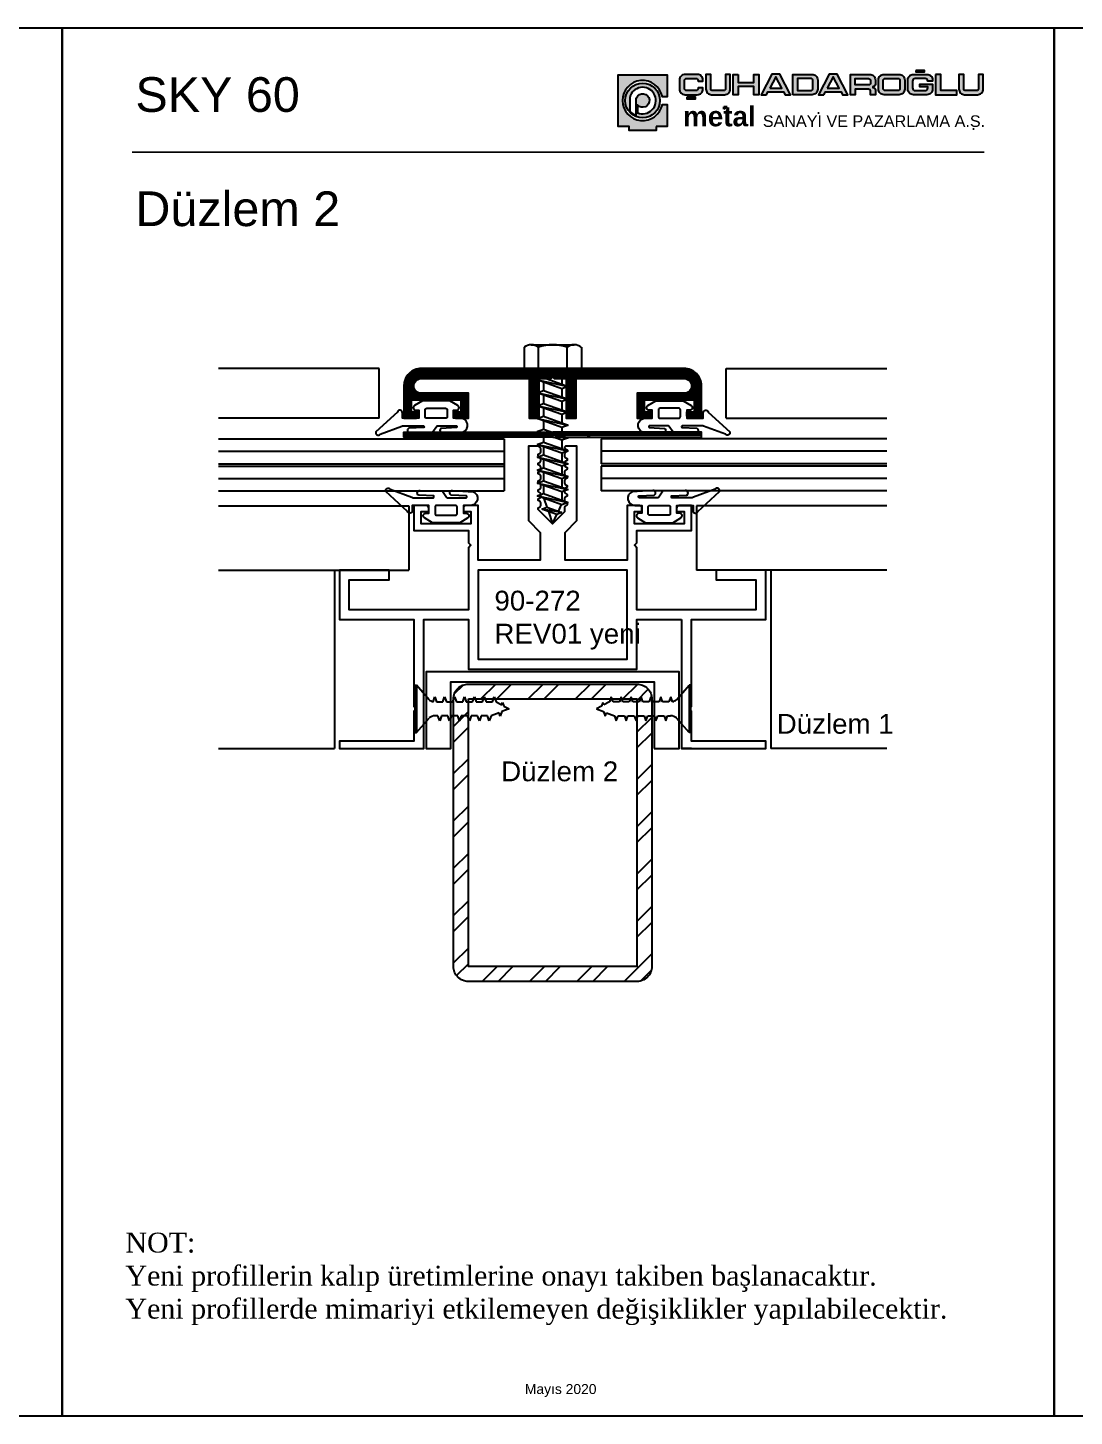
# Model space of a CAD drawing. Extents: x 105 to 905, y -273 to 7.
# Drawn here: x 498.1 to 709.1, y -272.8 to 7.4 of the extents above; entities that cross this region are included whole.
import ezdxf

# ---------------------------------------------------------------- set-up
doc = ezdxf.new("R2010")
doc.units = 0
doc.header["$MEASUREMENT"] = 0
doc.linetypes.add('HIDDEN', pattern=[0.375, 0.25, -0.125])
doc.layers.get('0').update_dxf_attribs({"linetype": 'CONTINUOUS'})
for name, color, linetype in [('11', 11, 'CONTINUOUS'), ('30', 11, 'CONTINUOUS'), ('AKS', 10, 'CONTINUOUS'), ('ANTET', 140, 'CONTINUOUS'), ('DIGER', 11, 'CONTINUOUS'), ('NOKTA', 221, 'CONTINUOUS'), ('YENI', 11, 'CONTINUOUS'), ('ÇELIK', 103, 'CONTINUOUS')]:
    doc.layers.add(name, color=color, linetype=linetype)
doc.styles.get("Standard").update_dxf_attribs({"font": 'TXT.shx'})

# ---------------------------------------------------------------- blocks, each defined once
blk = doc.blocks.new('VD63-G1')
for p, q in [((0.83, 5), (0.35, 3.7)), ((0.35, 3.7), (2.13, -1.3)), ((2.6, 0), (0.83, 5)), ((0.83, 5), (2.13, -1.3)), ((1.29, 3.7), (2.95, 3.7)), ((3.43, 5), (2.95, 3.7)), ((2.95, 3.7), (4.73, -1.3)), ((3.43, 5), (4.73, -1.3)), ((5.2, 0), (3.43, 5)), ((3.89, 3.7), (5.55, 3.7)), ((6.03, 5), (5.55, 3.7)), ((5.55, 3.7), (7.33, -1.3)), ((7.8, 0), (6.03, 5)), ((6.03, 5), (7.33, -1.3)), ((6.49, 3.7), (8.15, 3.7)), ((8.63, 5), (8.15, 3.7)), ((8.15, 3.7), (9.93, -1.3)), ((10.4, 0), (8.63, 5)), ((8.63, 5), (9.93, -1.3)), ((9.09, 3.7), (10.75, 3.7)), ((0, 0), (1.67, 0)), ((2.13, -1.3), (2.6, 0)), ((2.6, 0), (4.27, 0)), ((4.73, -1.3), (5.2, 0)), ((5.2, 0), (6.87, 0)), ((7.33, -1.3), (7.8, 0)), ((7.8, 0), (9.47, 0)), ((9.93, -1.3), (10.4, 0))]:
    blk.add_line(p, q)
blk = doc.blocks.new('2037')
at = {"layer": 'DIGER', "color": 1, "flags": 128}
for points in [[(-1475.5, -493.54, 0.784236), (-1476.03, -490.78), (-1477.5, -490.78), (-1477.5, -489.18), (-1476.88, -489.18, 0.743304), (-1476.6, -488.26), (-1478.24, -487.28), (-1483.74, -487.28), (-1485.37, -488.26, 0.743304), (-1485.1, -489.18), (-1484.5, -489.18), (-1484.5, -490.78), (-1487.8, -490.78), (-1487.8, -489.68, 0.872825), (-1488.78, -489.55), (-1493.14, -493.57, 0.860931), (-1492.27, -494.04), (-1487.88, -492.43, -0.236229), (-1487.64, -492.31), (-1483.53, -492.31, -0.410996), (-1483.48, -492.69), (-1486.51, -492.83, 0.843965), (-1486.23, -493.78), (-1481.73, -493.64), (-1480.88, -492.42, -0.274542), (-1480.71, -492.31), (-1477.02, -492.31, -0.739112), (-1476.9, -492.68), (-1479.99, -492.85, 0.767769), (-1479.71, -493.78), (-1479.69, -493.78)], [(-1483.2, -490.48), (-1483.2, -489.08, -0.414214), (-1482.9, -488.78), (-1479.08, -488.78, -0.414214), (-1478.78, -489.08), (-1478.78, -490.48, -0.414214), (-1479.08, -490.78), (-1482.9, -490.78, -0.414214)]]:
    blk.add_lwpolyline(points, format="xyb", close=True, dxfattribs=at)

msp = doc.modelspace()

# ---------------------------------------------------------------- hatches: boundary and pattern name
msp.add_hatch(color=256).paths.add_polyline_path([(626.07, -6.54), (627.06, -6.54), (627.06, -2.1), (617.13, -2.1), (617.13, -12.56), (619.35, -12.56), (619.35, -13.34), (624.84, -13.34), (624.84, -12.56), (627.06, -12.56), (627.06, -8.11), (626.07, -8.11, -10.235635)])
h = msp.add_hatch(color=256)
h.paths.add_polyline_path([(630.52, -3.31, -0.414214), (630.95, -2.87), (632.85, -2.87, -0.414214), (633.28, -3.31), (633.28, -3.43), (634.26, -3.43), (634.26, -3.18, 0.414214), (633.12, -2.04), (630.67, -2.04, 0.414214), (629.53, -3.18), (629.53, -5.01, 0.414214), (630.67, -6.15), (633.12, -6.15, 0.414214), (634.26, -5.01), (634.26, -4.76), (633.28, -4.76), (633.28, -4.88, -0.414214), (632.85, -5.32), (630.95, -5.32, -0.414214), (630.52, -4.88)])
h.paths.add_polyline_path([(631.03, -6.67), (631.03, -6.96), (632.76, -6.96), (632.76, -6.67)])
h.paths.add_polyline_path([(638.61, -6.15, 0.414214), (639.75, -5.01), (639.75, -2.04), (638.8, -2.04), (638.8, -4.97, -0.414214), (638.45, -5.32), (636.17, -5.32, -0.414214), (635.82, -4.97), (635.82, -2.04), (634.87, -2.04), (634.87, -5.01, 0.414214), (636.01, -6.15)])
h.paths.add_polyline_path([(641.34, -4.51), (644.54, -4.51), (644.54, -6.15), (645.52, -6.15), (645.52, -2.04), (644.54, -2.04), (644.54, -3.68), (641.34, -3.68), (641.34, -2.04), (640.36, -2.04), (640.36, -6.15), (641.34, -6.15)])
h.paths.add_polyline_path([(645.98, -6.15), (647.06, -6.15), (647.37, -5.56), (650.53, -5.56), (650.83, -6.15), (651.91, -6.15), (649.76, -2.01), (648.13, -2.01)])
h.paths.add_polyline_path([(647.74, -4.84), (648.95, -2.51), (650.15, -4.84)], flags=16)
h.paths.add_polyline_path([(652.37, -6.15), (656.25, -6.15, 0.414214), (657.39, -5.01), (657.39, -3.18, 0.414214), (656.25, -2.04), (652.37, -2.04)])
h.paths.add_polyline_path([(653.32, -2.87), (656.01, -2.87, -0.414214), (656.44, -3.31), (656.44, -4.88, -0.414214), (656.01, -5.32), (653.32, -5.32)], flags=16)
h.paths.add_polyline_path([(658.94, -5.56), (662.1, -5.56), (662.41, -6.15), (663.48, -6.15), (661.33, -2.01), (659.7, -2.01), (657.56, -6.15), (658.63, -6.15)])
h.paths.add_polyline_path([(659.31, -4.84), (660.52, -2.51), (661.73, -4.84)], flags=16)
h.paths.add_polyline_path([(664.95, -5.04), (667.64, -5.04, -0.414214), (668.07, -5.47), (668.07, -6.15), (669.02, -6.15), (669.02, -5.22, 0.203358), (668.89, -4.91, 0.098259), (668.51, -4.66), (668.51, -4.56, 0.058399), (668.83, -4.39, 0.246853), (669.02, -4.03), (669.02, -3.18, 0.414214), (667.88, -2.04), (664, -2.04), (664, -6.15), (664.95, -6.15)])
h.paths.add_polyline_path([(664.95, -4.17), (664.95, -2.87), (667.61, -2.87, -0.414214), (668.07, -3.34), (668.07, -3.74, -0.414214), (667.64, -4.17)], flags=16)
h.paths.add_polyline_path([(673.8, -6.15, 0.414214), (674.94, -5.01), (674.94, -3.18, 0.414214), (673.8, -2.04), (670.77, -2.04, 0.414214), (669.63, -3.18), (669.63, -5.01, 0.414214), (670.77, -6.15)])
h.paths.add_polyline_path([(671.01, -5.32, -0.414214), (670.58, -4.88), (670.58, -3.31, -0.414214), (671.01, -2.87), (673.56, -2.87, -0.414214), (673.99, -3.31), (673.99, -4.88, -0.414214), (673.56, -5.32)], flags=16)
h.paths.add_polyline_path([(676.69, -6.15), (679.43, -6.15, 0.414214), (680.57, -5.01), (680.57, -4.02), (678, -4.02), (678, -4.56), (679.59, -4.56), (679.59, -4.77, -0.414214), (679.04, -5.32), (677.08, -5.32, -0.414214), (676.53, -4.77), (676.53, -3.42, -0.414214), (677.08, -2.87), (679.04, -2.87, -0.407741), (679.59, -3.41), (680.57, -3.41), (680.57, -3.18, 0.414214), (679.43, -2.04), (676.69, -2.04, 0.414214), (675.55, -3.18), (675.55, -5.01, 0.414214)])
h.paths.add_polyline_path([(678.93, -1.52), (678.93, -1.23), (677.19, -1.23), (677.19, -1.52)])
h.paths.add_polyline_path([(685.42, -6.15), (685.42, -5.32), (682.24, -5.32), (682.24, -2.04), (681.18, -2.04), (681.18, -6.15)])
h.paths.add_polyline_path([(686.84, -4.97), (686.84, -2.04), (685.88, -2.04), (685.88, -5.01, 0.414214), (687.02, -6.15), (689.62, -6.15, 0.414214), (690.76, -5.01), (690.76, -2.04), (689.81, -2.04), (689.81, -4.97, -0.414214), (689.46, -5.32), (687.18, -5.32, -0.414214)])
h = msp.add_hatch(color=256)
h.paths.add_polyline_path([(638.44, -8.58), (638.44, -9.07), (639.14, -8.58)], flags=16)
h.paths.add_polyline_path([(629.23, -7.5), (645.58, -7.5), (645.58, -13.59), (629.23, -13.59)], flags=9)
h = msp.add_hatch()
h.set_pattern_fill('ANSI31', color=256, style=0)
h.set_pattern_definition([(45, (178.48896, -971.83722), (-0.088388348, 0.088388348), [])])
edge = h.paths.add_edge_path()
edge.add_line((603.96, -63.1), (604.26, -63.4))
edge.add_line((604.26, -63.4), (606.7, -63.4))
edge.add_line((606.7, -63.4), (606.7, -71.4))
edge.add_line((606.7, -71.4), (608.7, -71.4))
edge.add_line((608.7, -71.4), (608.7, -63.39))
edge.add_line((608.7, -63.39), (630.46, -63.39))
edge.add_arc((630.46, -64.89), 1.5, 0, 90, ccw=False)
edge.add_line((631.96, -64.89), (631.96, -64.89))
edge.add_arc((630.46, -64.89), 1.5, -90, 0, ccw=False)
edge.add_line((630.46, -66.39), (620.96, -66.39))
edge.add_line((620.96, -66.39), (620.96, -71.39))
edge.add_line((620.96, -71.39), (623.46, -71.39))
edge.add_arc((623.46, -70.89), 0.5, 270, 360)
edge.add_line((623.96, -70.89), (623.96, -70.19))
edge.add_line((623.96, -70.19), (622.46, -70.19))
edge.add_line((622.46, -70.19), (622.46, -67.69))
edge.add_line((622.46, -67.69), (632.46, -67.69))
edge.add_line((632.46, -67.69), (632.46, -70.19))
edge.add_line((632.46, -70.19), (630.96, -70.19))
edge.add_line((630.96, -70.19), (630.96, -70.89))
edge.add_arc((631.46, -70.89), 0.5, 180, 270)
edge.add_line((631.46, -71.39), (633.96, -71.39))
edge.add_line((633.96, -71.39), (633.96, -64.89))
edge.add_arc((630.46, -64.89), 3.5, 360, 450)
edge.add_line((630.46, -61.39), (603.96, -61.39))
edge.add_line((603.96, -61.39), (577.46, -61.39))
edge.add_arc((577.46, -64.89), 3.5, 90, 180)
edge.add_line((573.96, -64.89), (573.96, -71.39))
edge.add_line((573.96, -71.39), (576.46, -71.39))
edge.add_arc((576.46, -70.89), 0.5, 270, 360)
edge.add_line((576.96, -70.89), (576.96, -70.19))
edge.add_line((576.96, -70.19), (575.46, -70.19))
edge.add_line((575.46, -70.19), (575.46, -67.69))
edge.add_line((575.46, -67.69), (585.46, -67.69))
edge.add_line((585.46, -67.69), (585.46, -70.19))
edge.add_line((585.46, -70.19), (583.96, -70.19))
edge.add_line((583.96, -70.19), (583.96, -70.89))
edge.add_arc((584.46, -70.89), 0.5, 180, 270)
edge.add_line((584.46, -71.39), (586.96, -71.39))
edge.add_line((586.96, -71.39), (586.96, -66.39))
edge.add_line((586.96, -66.39), (577.46, -66.39))
edge.add_arc((577.46, -64.89), 1.5, 180, 270, ccw=False)
edge.add_arc((577.46, -64.89), 1.5, 90, 180, ccw=False)
edge.add_line((577.46, -63.39), (599.23, -63.39))
edge.add_line((599.23, -63.39), (599.23, -71.4))
edge.add_line((599.23, -71.4), (601.23, -71.4))
edge.add_line((601.23, -71.4), (601.23, -63.4))
edge.add_line((601.23, -63.4), (603.67, -63.4))
edge.add_line((603.67, -63.4), (603.96, -63.1))
h = msp.add_hatch()
h.set_pattern_fill('ANSI32', color=256, scale=18, style=0)
h.set_pattern_definition([(45, (-1123.7715, -562.148), (-4.77297, 4.77297), []), (45, (-1120.5895, -562.148), (-4.77297, 4.77297), [])])
h.paths.add_polyline_path([(583.95, -128.05, -0.414214), (586.95, -125.05), (620.95, -125.05, -0.414214), (623.95, -128.05), (623.95, -182.05, -0.414214), (620.95, -185.05), (586.95, -185.05, -0.414214), (583.95, -182.05)])
h.paths.add_polyline_path([(586.95, -128.05), (620.95, -128.05), (620.95, -182.05), (586.95, -182.05)], flags=16)
at = {"layer": '30'}
h = msp.add_hatch(color=256, dxfattribs=at)
h.paths.add_polyline_path([(625.6, -7.33, 1), (618.59, -7.33, 1)])
h.paths.add_polyline_path([(621.05, -9.79), (621.05, -8.2, 3.463776), (620.86, -6.76, 0.108303), (620.79, -7.09), (620.79, -10.4, -0.117137), (619.54, -9.48), (619.54, -6.63, -0.093822), (619.6, -6.35, -2.460825)])

# ---------------------------------------------------------------- linework, layer by layer
for p, q in [((639.14, -8.58), (638.44, -9.07)), ((638.44, -9.07), (638.44, -8.58)), ((639.14, -8.58), (638.44, -8.58)), ((631.95, -138.05), (629.95, -138.05))]:
    msp.add_line(p, q)
for points in [[(624.84, -12.56), (624.84, -13.34), (619.35, -13.34), (619.35, -12.56), (617.13, -12.56), (617.13, -2.1), (627.06, -2.1), (627.06, -6.54), (626.07, -6.54, 10.235635), (626.07, -8.11), (627.06, -8.11), (627.06, -12.56)], [(630.95, -5.32, -0.414214), (630.52, -4.88), (630.52, -3.31, -0.414214), (630.95, -2.87), (632.85, -2.87, -0.414214), (633.28, -3.31), (633.28, -3.43), (634.26, -3.43), (634.26, -3.18, 0.414214), (633.12, -2.04), (630.67, -2.04, 0.414214), (629.53, -3.18), (629.53, -5.01, 0.414214), (630.67, -6.15), (633.12, -6.15, 0.414214), (634.26, -5.01), (634.26, -4.76), (633.28, -4.76), (633.28, -4.88, -0.414214), (632.85, -5.32)], [(638.45, -5.32), (636.17, -5.32, -0.414214), (635.82, -4.97), (635.82, -2.04), (634.87, -2.04), (634.87, -5.01, 0.414214), (636.01, -6.15), (638.61, -6.15, 0.414214), (639.75, -5.01), (639.75, -2.04), (638.8, -2.04), (638.8, -4.97, -0.414214)], [(652.37, -6.15), (652.37, -2.04), (656.25, -2.04, -0.414214), (657.39, -3.18), (657.39, -5.01, -0.414214), (656.25, -6.15)], [(669.02, -5.22), (669.02, -6.15), (668.07, -6.15), (668.07, -5.47, 0.414214), (667.64, -5.04), (664.95, -5.04), (664.95, -6.15), (664, -6.15), (664, -2.04), (667.88, -2.04, -0.414214), (669.02, -3.18), (669.02, -4.03, -0.246853), (668.83, -4.39, -0.058399), (668.51, -4.56), (668.51, -4.66, -0.098259), (668.89, -4.91, -0.203358)], [(673.8, -6.15), (670.77, -6.15, -0.414214), (669.63, -5.01), (669.63, -3.18, -0.414214), (670.77, -2.04), (673.8, -2.04, -0.414214), (674.94, -3.18), (674.94, -5.01, -0.414214)], [(679.59, -4.77), (679.59, -4.56), (678, -4.56), (678, -4.02), (680.57, -4.02), (680.57, -5.01, -0.414214), (679.43, -6.15), (676.69, -6.15, -0.414214), (675.55, -5.01), (675.55, -3.18, -0.414214), (676.69, -2.04), (679.43, -2.04, -0.414214), (680.57, -3.18), (680.57, -3.41), (679.59, -3.41, 0.407741), (679.04, -2.87), (677.08, -2.87, 0.414214), (676.53, -3.42), (676.53, -4.77, 0.414214), (677.08, -5.32), (679.04, -5.32, 0.414214)], [(687.02, -6.15), (689.62, -6.15, 0.414214), (690.76, -5.01), (690.76, -2.04), (689.81, -2.04), (689.81, -4.97, -0.414214), (689.46, -5.32), (687.18, -5.32, -0.414214), (686.84, -4.97), (686.84, -2.04), (685.88, -2.04), (685.88, -5.01, 0.414214)], [(656.44, -3.31, 0.414214), (656.01, -2.87), (653.32, -2.87), (653.32, -5.32), (656.01, -5.32, 0.414214), (656.44, -4.88)], [(667.61, -2.87, -0.414214), (668.07, -3.34), (668.07, -3.74, -0.414214), (667.64, -4.17), (664.95, -4.17), (664.95, -2.87)], [(673.99, -3.31), (673.99, -4.88, -0.414214), (673.56, -5.32), (671.01, -5.32, -0.414214), (670.58, -4.88), (670.58, -3.31, -0.414214), (671.01, -2.87), (673.56, -2.87, -0.414214)], [(629.95, -112.05), (629.95, -138.05), (646.95, -138.05), (646.95, -136.55), (631.95, -136.55), (631.95, -130.55), (631.45, -130.05), (631.95, -129.55), (631.95, -112.05), (646.95, -112.05), (646.95, -102.05), (636.95, -102.05), (636.95, -104.05), (644.95, -104.05), (644.95, -110.05), (631.95, -110.05), (620.95, -110.05), (620.95, -97.55), (620.45, -97.05), (620.95, -96.55), (620.95, -94.05), (631.95, -94.05), (631.95, -89.05), (629.45, -89.05, 0.414214), (628.95, -89.55), (628.95, -90.25), (630.45, -90.25), (630.45, -92.75), (620.45, -92.75), (620.45, -90.25), (621.95, -90.25), (621.95, -89.55, 0.414214), (621.45, -89.05), (618.95, -89.05), (618.95, -100.05), (606.45, -100.05), (606.45, -94.45), (608.85, -92.05), (608.85, -77.05), (606.72, -77.05, 0.230791), (606.41, -77.18, 0.463702), (606.47, -77.56), (606.85, -77.78), (606.85, -78.12), (606.48, -78.34, 0.267949), (606.35, -78.56), (606.35, -79.13, 0.267949), (606.48, -79.35), (606.85, -79.57), (606.85, -79.92), (606.48, -80.14, 0.267949), (606.35, -80.36), (606.35, -80.94, 0.267949), (606.48, -81.16), (606.85, -81.38), (606.85, -81.72), (606.48, -81.94, 0.267949), (606.35, -82.16), (606.35, -82.74, 0.267949), (606.48, -82.96), (606.85, -83.18), (606.85, -83.52), (606.48, -83.74, 0.267949), (606.35, -83.96), (606.35, -84.54, 0.267949), (606.48, -84.76), (606.85, -84.98), (606.85, -85.32), (606.48, -85.54, 0.267949), (606.35, -85.76), (606.35, -86.34, 0.267949), (606.48, -86.56), (606.85, -86.78), (606.85, -87.12), (606.48, -87.34, 0.267949), (606.35, -87.56), (606.35, -88.14, 0.267949), (606.48, -88.36), (606.85, -88.58), (606.85, -88.92), (606.48, -89.14, 0.267949), (606.35, -89.36), (606.35, -90.31), (603.95, -92.71), (601.05, -89.81), (601.05, -89.48), (601.43, -89.27, 0.267949), (601.55, -89.05), (601.55, -88.46, 0.267949), (601.43, -88.24), (601.05, -88.03), (601.05, -87.68), (601.43, -87.47, 0.267949), (601.55, -87.25), (601.55, -86.66, 0.267949), (601.43, -86.44), (601.05, -86.23), (601.05, -85.88), (601.43, -85.67, 0.267949), (601.55, -85.45), (601.55, -84.86, 0.267949), (601.43, -84.64), (601.05, -84.43), (601.05, -84.08), (601.43, -83.87, 0.267949), (601.55, -83.65), (601.55, -83.06, 0.267949), (601.43, -82.84), (601.05, -82.63), (601.05, -82.28), (601.43, -82.07, 0.267949), (601.55, -81.85), (601.55, -81.26, 0.267949), (601.43, -81.05), (601.05, -80.83), (601.05, -80.47), (601.43, -80.25, 0.267949), (601.55, -80.04), (601.55, -79.46, 0.267949), (601.43, -79.24), (601.05, -79.03), (601.05, -78.68), (601.43, -78.47, 0.267949), (601.55, -78.25), (601.55, -77.65, 0.414214), (600.95, -77.05), (599.05, -77.05), (599.05, -92.05), (601.45, -94.45), (601.45, -100.05), (588.95, -100.05), (588.95, -89.05), (586.45, -89.05, 0.414214), (585.95, -89.55), (585.95, -90.25), (587.45, -90.25), (587.45, -92.75), (577.45, -92.75), (577.45, -90.25), (578.95, -90.25), (578.95, -89.55, 0.414214), (578.45, -89.05), (575.95, -89.05), (575.95, -94.05), (586.95, -94.05), (586.95, -96.55), (587.45, -97.05), (586.95, -97.55), (586.95, -110.05), (575.95, -110.05), (562.95, -110.05), (562.95, -104.05), (570.95, -104.05), (570.95, -102.05), (560.95, -102.05), (560.95, -112.05), (575.95, -112.05), (575.95, -129.55), (576.45, -130.05), (575.95, -130.55), (575.95, -136.55), (560.95, -136.55), (560.95, -138.05), (577.95, -138.05), (577.95, -112.05), (586.95, -112.05), (586.95, -122.05), (620.95, -122.05), (620.95, -112.05)], [(583.95, -128.05, -0.414214), (586.95, -125.05), (620.95, -125.05, -0.414214), (623.95, -128.05), (623.95, -182.05, -0.414214), (620.95, -185.05), (586.95, -185.05, -0.414214), (583.95, -182.05)]]:
    msp.add_lwpolyline(points, format="xyb", close=True)
for points in [[(641.34, -2.04), (641.34, -3.68), (644.54, -3.68), (644.54, -2.04), (645.52, -2.04), (645.52, -6.15), (644.54, -6.15), (644.54, -4.51), (641.34, -4.51), (641.34, -6.15), (640.36, -6.15), (640.36, -2.04)], [(647.06, -6.15), (647.37, -5.56), (650.53, -5.56), (650.83, -6.15), (651.91, -6.15), (649.76, -2.01), (648.13, -2.01), (645.98, -6.15)], [(647.74, -4.84), (650.15, -4.84), (648.95, -2.51)], [(658.63, -6.15), (658.94, -5.56), (662.1, -5.56), (662.41, -6.15), (663.48, -6.15), (661.33, -2.01), (659.7, -2.01), (657.56, -6.15)], [(659.31, -4.84), (661.73, -4.84), (660.52, -2.51)], [(677.19, -1.23), (677.19, -1.52), (678.93, -1.52), (678.93, -1.23)], [(681.18, -2.04), (681.18, -6.15), (685.42, -6.15), (685.42, -5.32), (682.24, -5.32), (682.24, -2.04)], [(631.03, -6.67), (631.03, -6.96), (632.76, -6.96), (632.76, -6.67)], [(603.95, -120.05), (618.95, -120.05), (618.95, -102.05), (603.95, -102.05), (588.95, -102.05), (588.95, -120.05)], [(586.95, -128.05), (620.95, -128.05), (620.95, -182.05), (586.95, -182.05)]]:
    msp.add_lwpolyline(points, close=True)
at = {"const_width": 0.3}
msp.add_lwpolyline([(519.12, -17.73), (691.02, -17.73)], dxfattribs=at)
msp.add_lwpolyline([(603.96, -63.1), (604.26, -63.4), (606.7, -63.4), (606.7, -71.4), (608.7, -71.4), (608.7, -63.39), (630.46, -63.39, -0.414214), (631.96, -64.89), (631.96, -64.89, -0.414214), (630.46, -66.39), (620.96, -66.39), (620.96, -71.39), (623.46, -71.39, 0.414214), (623.96, -70.89), (623.96, -70.19), (622.46, -70.19), (622.46, -67.69), (632.46, -67.69), (632.46, -70.19), (630.96, -70.19), (630.96, -70.89, 0.414214), (631.46, -71.39), (633.96, -71.39), (633.96, -64.89, 0.414214), (630.46, -61.39), (603.96, -61.39), (577.46, -61.39, 0.414214), (573.96, -64.89), (573.96, -71.39), (576.46, -71.39, 0.414214), (576.96, -70.89), (576.96, -70.19), (575.46, -70.19), (575.46, -67.69), (585.46, -67.69), (585.46, -70.19), (583.96, -70.19), (583.96, -70.89, 0.414214), (584.46, -71.39), (586.96, -71.39), (586.96, -66.39), (577.46, -66.39, -0.414214), (575.96, -64.89, -0.414214), (577.46, -63.39), (599.23, -63.39), (599.23, -71.4), (601.23, -71.4), (601.23, -63.4), (603.67, -63.4), (603.96, -63.1)], format="xyb")
at = {"layer": '11'}
for p, q in [((536.58, -75.59), (594.19, -75.59)), ((594.19, -75.59), (594.19, -86.09)), ((671.35, -75.59), (613.74, -75.59)), ((613.74, -75.59), (613.74, -80.59)), ((536.58, -78.09), (594.19, -78.09)), ((671.35, -78.09), (613.74, -78.09)), ((536.58, -80.59), (594.19, -80.59)), ((536.58, -81.09), (594.19, -81.09)), ((671.35, -80.59), (613.74, -80.59)), ((671.35, -81.09), (613.74, -81.09)), ((613.74, -81.09), (613.74, -86.09)), ((536.58, -83.59), (594.19, -83.59)), ((671.35, -83.59), (613.74, -83.59)), ((536.58, -86.09), (594.19, -86.09)), ((671.35, -86.09), (613.74, -86.09))]:
    msp.add_line(p, q, dxfattribs=at)
at = {"layer": '30'}
msp.add_lwpolyline([(620.79, -7.09, -0.108303), (620.86, -6.76, -3.463776), (621.05, -8.2), (621.05, -9.79, 2.460825), (619.6, -6.35, 0.093822), (619.54, -6.63), (619.54, -9.48, 0.117137), (620.79, -10.4)], format="xyb", close=True, dxfattribs=at)
msp.add_circle((622.09, -7.33), 3.5, dxfattribs=at)
at = {"layer": 'AKS', "color": 3}
for points in [[(603.96, -75.21), (573.94, -75.21), (573.94, -74.21), (603.96, -74.21)], [(603.96, -75.21), (633.99, -75.21), (633.99, -74.21), (603.96, -74.21)]]:
    msp.add_lwpolyline(points, dxfattribs=at)
at = {"layer": 'AKS'}
msp.add_lwpolyline([(624.45, -138.07), (629.45, -138.07), (629.45, -122.57), (603.94, -122.57), (578.43, -122.57), (578.42, -138.07), (583.42, -138.07), (583.43, -124.57), (603.94, -124.57), (624.45, -124.57)], close=True, dxfattribs=at)
at = {"layer": 'ANTET', "color": 4}
for p, q in [((505.05, 7.36), (705.05, 7.36)), ((505.05, -272.77), (505.05, 7.36)), ((705.05, 7.36), (705.05, -272.77)), ((705.05, -272.77), (505.05, -272.77))]:
    msp.add_line(p, q, dxfattribs=at)
for points in [[(305.05, -272.77), (305.05, 7.36), (505.05, 7.36), (505.05, -272.77)], [(705.05, -272.77), (705.05, 7.36), (905.05, 7.36), (905.05, -272.77)]]:
    msp.add_lwpolyline(points, close=True, dxfattribs=at)
at = {"layer": 'DIGER', "color": 11}
for p, q in [((598.19, -57.09), (598.19, -61.39)), ((599.63, -56.59), (608.29, -56.6)), ((601.08, -61.39), (601.08, -57.09)), ((606.85, -61.4), (606.85, -57.1)), ((609.74, -57.1), (609.74, -61.4)), ((598.19, -61.39), (601.61, -61.39)), ((601.61, -61.39), (606.31, -61.4)), ((603.66, -61.5), (603.66, -61.89)), ((603.66, -61.5), (607.11, -62.4)), ((606.31, -61.4), (609.74, -61.4)), ((602.11, -61.89), (602.11, -63.22)), ((603.66, -61.68), (607.11, -62.4)), ((605.81, -62.87), (603.66, -61.89)), ((605.81, -62.06), (605.81, -61.9)), ((605.81, -62.05), (605.81, -62.06)), ((607.11, -62.4), (605.81, -62.87)), ((600.81, -74.09), (602.11, -73.62)), ((605.81, -75.87), (600.81, -74.09)), ((600.81, -74.09), (607.11, -75.4)), ((602.11, -73.62), (607.11, -75.4)), ((602.11, -74.56), (602.11, -76.22)), ((605.81, -73.27), (605.81, -74.93)), ((607.11, -75.4), (605.81, -75.87)), ((600.81, -76.69), (602.11, -76.22)), ((600.81, -76.69), (607.11, -78)), ((605.81, -78.47), (600.81, -76.69)), ((602.11, -76.22), (607.11, -78)), ((602.11, -77.16), (602.11, -78.82)), ((605.81, -75.87), (605.81, -77.53)), ((607.11, -78), (605.81, -78.47)), ((600.81, -79.29), (602.11, -78.82)), ((600.81, -79.29), (602.11, -78.82)), ((605.81, -81.07), (600.81, -79.29)), ((600.81, -79.29), (607.11, -80.6)), ((600.81, -79.29), (607.11, -80.6)), ((605.81, -81.07), (600.81, -79.29)), ((602.11, -78.82), (607.11, -80.6)), ((602.11, -78.82), (607.11, -80.6)), ((602.11, -79.76), (602.11, -81.42)), ((605.81, -78.47), (605.81, -80.13)), ((607.11, -80.6), (605.81, -81.07)), ((607.11, -80.6), (605.81, -81.07)), ((605.81, -81.07), (605.81, -82.73)), ((600.81, -81.89), (602.11, -81.42)), ((600.81, -81.89), (607.11, -83.2)), ((605.81, -83.67), (600.81, -81.89)), ((600.81, -84.49), (602.11, -84.02)), ((602.11, -81.42), (607.11, -83.2)), ((602.11, -82.36), (602.11, -84.02)), ((602.11, -84.02), (607.11, -85.8)), ((607.11, -83.2), (605.81, -83.67)), ((605.81, -83.67), (605.81, -85.33)), ((600.81, -84.49), (607.11, -85.8)), ((605.81, -86.27), (600.81, -84.49)), ((600.81, -87.09), (602.11, -86.62)), ((602.11, -84.96), (602.11, -86.62)), ((602.11, -86.62), (607.11, -88.4)), ((607.11, -85.8), (605.81, -86.27)), ((605.81, -86.27), (605.81, -87.93)), ((605.81, -88.87), (600.81, -87.09)), ((600.81, -87.09), (607.11, -88.4)), ((601.8, -89.76), (602.81, -89.39)), ((602.18, -87.59), (602.81, -89.39)), ((602.81, -89.39), (605.83, -90.46)), ((605.11, -90.21), (605.73, -88.84)), ((607.11, -88.4), (605.81, -88.87)), ((604.82, -90.83), (601.8, -89.76)), ((605.83, -90.46), (601.8, -89.76)), ((603.09, -90.22), (603.95, -92.71)), ((603.95, -92.71), (604.82, -90.83)), ((605.83, -90.46), (604.82, -90.83))]:
    msp.add_line(p, q, dxfattribs=at)
for centre, radius, start, end in [((599.63, -58.93), 2.33, 51.7718, 128.1982), ((603.96, -65.18), 8.58, 70.3322, 109.6379), ((608.29, -58.93), 2.33, 51.7718, 128.1982), ((601.61, -61.89), 0.5, 359.985, 89.985), ((606.31, -61.9), 0.5, 89.985, 179.985)]:
    msp.add_arc(centre, radius, start, end, dxfattribs=at)
at = {"layer": 'NOKTA', "color": 221, "linetype": 'ByBlock'}
for p, q in [((568.97, -61.39), (536.59, -61.39)), ((568.97, -71.39), (568.97, -61.39)), ((638.94, -61.39), (671.32, -61.39)), ((638.94, -71.39), (638.94, -61.39)), ((568.97, -71.39), (536.59, -71.39)), ((638.94, -71.39), (671.32, -71.39)), ((536.59, -89.1), (574.95, -89.1)), ((574.95, -89.1), (574.95, -102.05)), ((671.32, -89.1), (632.95, -89.1)), ((632.95, -89.1), (632.95, -102.05)), ((536.59, -102.05), (574.95, -102.05)), ((559.95, -102.05), (559.95, -138.05)), ((671.32, -102.05), (632.95, -102.05)), ((647.95, -102.05), (647.95, -138.05)), ((536.59, -138.05), (559.95, -138.05)), ((671.32, -138.05), (647.95, -138.05))]:
    msp.add_line(p, q, dxfattribs=at)
at = {"layer": 'NOKTA', "color": 3, "linetype": 'HIDDEN', "ltscale": 20, "const_width": 0.6}
msp.add_lwpolyline([(573.94, -74.71), (633.99, -74.72)], dxfattribs=at)
at = {"layer": 'NOKTA', "color": 221, "const_width": 0.325}
msp.add_lwpolyline([(611.06, -75.01, 1), (611.38, -75.01, 1)], format="xyb", close=True, dxfattribs=at)
at = {"layer": 'ÇELIK'}
for p, q in [((576.17, -125.3), (576.47, -125.3)), ((576.17, -125.3), (576.17, -134.8)), ((579.02, -128.21), (576.47, -125.3)), ((576.47, -125.3), (576.47, -134.8)), ((628.93, -128.21), (631.47, -125.3)), ((631.77, -125.3), (631.47, -125.3)), ((631.47, -125.3), (631.47, -134.8)), ((631.77, -125.3), (631.77, -134.8)), ((579.83, -128.61), (580.17, -127.65)), ((580.17, -127.65), (580.54, -128.65)), ((580.54, -128.65), (581.81, -128.65)), ((581.81, -128.65), (582.17, -127.65)), ((582.17, -127.65), (582.54, -128.65)), ((582.54, -128.65), (583.81, -128.65)), ((583.81, -128.65), (584.17, -127.65)), ((584.17, -127.65), (584.54, -128.65)), ((584.54, -128.65), (585.81, -128.65)), ((585.81, -128.65), (586.17, -127.65)), ((586.17, -127.65), (586.54, -128.65)), ((586.54, -128.65), (587.81, -128.65)), ((587.81, -128.65), (588.17, -127.65)), ((588.17, -127.65), (588.54, -128.65)), ((588.54, -128.65), (589.81, -128.65)), ((589.81, -128.65), (590.17, -127.65)), ((590.17, -127.65), (590.54, -128.65)), ((590.54, -128.65), (591.81, -128.65)), ((591.81, -128.65), (592.17, -127.65)), ((592.17, -127.65), (592.54, -128.65)), ((592.54, -128.65), (593.7, -129.27)), ((593.7, -129.27), (593.87, -128.79)), ((593.87, -128.79), (594.13, -129.5)), ((614.08, -128.79), (613.82, -129.5)), ((614.25, -129.27), (614.08, -128.79)), ((615.41, -128.65), (614.25, -129.27)), ((615.77, -127.65), (615.41, -128.65)), ((616.13, -128.65), (615.77, -127.65)), ((617.41, -128.65), (616.13, -128.65)), ((617.77, -127.65), (617.41, -128.65)), ((618.13, -128.65), (617.77, -127.65)), ((619.41, -128.65), (618.13, -128.65)), ((619.77, -127.65), (619.41, -128.65)), ((620.13, -128.65), (619.77, -127.65)), ((621.41, -128.65), (620.13, -128.65)), ((621.77, -127.65), (621.41, -128.65)), ((622.13, -128.65), (621.77, -127.65)), ((623.41, -128.65), (622.13, -128.65)), ((623.77, -127.65), (623.41, -128.65)), ((624.13, -128.65), (623.77, -127.65)), ((625.41, -128.65), (624.13, -128.65)), ((625.77, -127.65), (625.41, -128.65)), ((626.13, -128.65), (625.77, -127.65)), ((627.41, -128.65), (626.13, -128.65)), ((627.77, -127.65), (627.41, -128.65)), ((628.12, -128.61), (627.77, -127.65)), ((580.81, -131.45), (580.24, -131.45)), ((581.17, -132.45), (580.81, -131.45)), ((581.53, -131.45), (581.17, -132.45)), ((582.81, -131.45), (581.53, -131.45)), ((583.17, -132.45), (582.81, -131.45)), ((583.53, -131.45), (583.17, -132.45)), ((584.81, -131.45), (583.53, -131.45)), ((585.17, -132.45), (584.81, -131.45)), ((585.53, -131.45), (585.17, -132.45)), ((586.81, -131.45), (585.53, -131.45)), ((587.17, -132.45), (586.81, -131.45)), ((587.53, -131.45), (587.17, -132.45)), ((588.81, -131.45), (587.53, -131.45)), ((589.17, -132.45), (588.81, -131.45)), ((589.53, -131.45), (589.17, -132.45)), ((590.81, -131.45), (589.53, -131.45)), ((591.17, -132.45), (590.81, -131.45)), ((591.53, -131.45), (591.17, -132.45)), ((593.14, -130.84), (591.53, -131.45)), ((593.39, -131.54), (593.14, -130.84)), ((593.73, -130.61), (593.39, -131.54)), ((595.17, -130.05), (593.73, -130.61)), ((594.13, -129.5), (595.17, -130.05)), ((613.82, -129.5), (612.77, -130.05)), ((612.77, -130.05), (614.22, -130.61)), ((614.22, -130.61), (614.55, -131.54)), ((614.55, -131.54), (614.81, -130.84)), ((614.81, -130.84), (616.41, -131.45)), ((616.41, -131.45), (616.77, -132.45)), ((616.77, -132.45), (617.14, -131.45)), ((617.14, -131.45), (618.41, -131.45)), ((618.41, -131.45), (618.77, -132.45)), ((618.77, -132.45), (619.14, -131.45)), ((619.14, -131.45), (620.41, -131.45)), ((620.41, -131.45), (620.77, -132.45)), ((620.77, -132.45), (621.14, -131.45)), ((621.14, -131.45), (622.41, -131.45)), ((622.41, -131.45), (622.77, -132.45)), ((622.77, -132.45), (623.14, -131.45)), ((623.14, -131.45), (624.41, -131.45)), ((624.41, -131.45), (624.77, -132.45)), ((624.77, -132.45), (625.14, -131.45)), ((625.14, -131.45), (626.41, -131.45)), ((626.41, -131.45), (626.77, -132.45)), ((626.77, -132.45), (627.14, -131.45)), ((627.14, -131.45), (627.71, -131.45)), ((576.47, -134.8), (579.02, -131.9)), ((631.47, -134.8), (628.93, -131.9)), ((576.17, -134.8), (576.47, -134.8)), ((631.77, -134.8), (631.47, -134.8))]:
    msp.add_line(p, q, dxfattribs=at)
for centre, start, end in [((580.24, -126.75), 230, 257.602), ((627.71, -126.75), 282.398, 310), ((580.24, -133.35), 90, 130), ((627.71, -133.35), 50, 90)]:
    msp.add_arc(centre, 1.9, start, end, dxfattribs=at)

# ---------------------------------------------------------------- block references
for p, rotation in [((2061.45, 419.38), 359.999999999997), ((-855.54, -579.78), 180)]:
    msp.add_blockref('2037', p, dxfattribs=dict(rotation=rotation))
at = {"xscale": -1}
msp.add_blockref('2037', (-853.49, 419.38), dxfattribs=at)
at = {"xscale": -1, "rotation": 180}
msp.add_blockref('2037', (2063.45, -579.78), dxfattribs=at)
at = {"layer": 'DIGER', "color": 11, "xscale": -1, "rotation": 89.98503574710507}
msp.add_blockref('VD63-G1', (605.81, -62.87), dxfattribs=at)

# ---------------------------------------------------------------- texts
at = {"attachment_point": 1}
for s, insert, char_height in [('\\fArial|b0|i0|c162|p34;SKY 60', (519.81, -2.61), 7), ('{\\fArial|b0|i0|c0|p34;SANAYI VE PAZARLAMA A.S.}', (646.33, -10.31), 2.3283), ('{\\fArial|b0|i0|c0|p34;.}', (657.11, -7.68), 2.3283), ('{\\fArial|b0|i0|c0|p34;.}', (688.35, -10.92), 2.3283), ('{\\fArial|b0|i0|c162|p34;Düzlem 2}', (519.81, -25.65), 7), ('{\\fArial|b0|i0|c162|p34;90-272\\PREV01 yeni}', (592.21, -106.22), 4), ('{\\fArial|b0|i0|c162|p34;Düzlem 1}', (649.13, -131.07), 4), ('{\\fArial|b0|i0|c162|p34;Düzlem 2}', (593.57, -140.66), 4)]:
    msp.add_mtext(s, dxfattribs=dict(at, insert=insert, char_height=char_height))
at = {"insert": (630.23, -8.5), "char_height": 4.0217, "width": 19.3201, "attachment_point": 1}
msp.add_mtext('{\\fArial|b1|i0|c0|p34;metal}', dxfattribs=at)
at = {"layer": 'NOKTA', "color": 221, "linetype": 'ByBlock', "insert": (517.8, -235.74), "char_height": 4, "attachment_point": 1}
msp.add_mtext_dynamic_manual_height_columns('{\\fTimes New Roman|b0|i0|c162|p18;NOT:\\PYeni profillerin kalıp üretimlerine onayı takiben başlanacaktır.\\PYeni profillerde mimariyi etkilemeyen değişiklikler yapılabilecektir. }', width=167.7066, gutter_width=1, heights=[0], dxfattribs=at)
at = {"layer": 'YENI', "insert": (598.35, -266.29), "char_height": 2, "attachment_point": 1}
msp.add_mtext('{\\fArial|b0|i0|c162|p34;Mayıs 2020}', dxfattribs=at)

doc.saveas('drawing.dxf')
